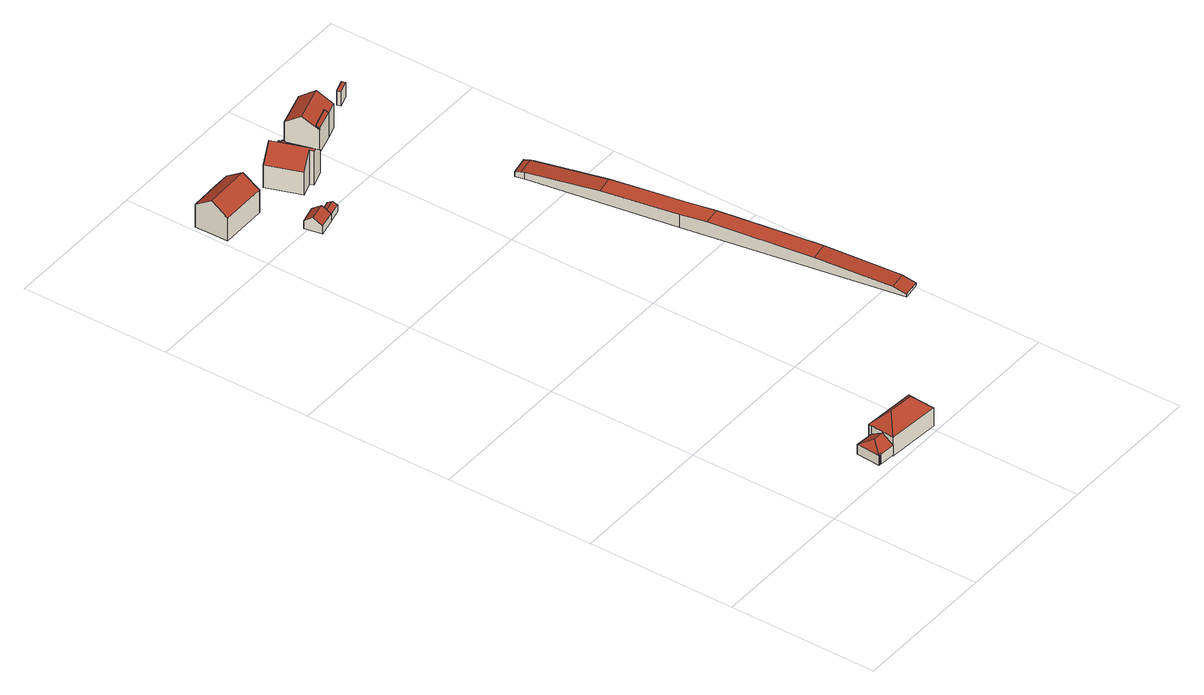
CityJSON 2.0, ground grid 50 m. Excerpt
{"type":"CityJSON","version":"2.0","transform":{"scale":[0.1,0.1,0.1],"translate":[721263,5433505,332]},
"CityObjects":{
"building1":{"type":"Building","attributes":{"Gemeindeschluessel":"09375199","HoeheDach":"340.940","HoeheGrund":"334.970","Methode":"2000","NiedrigsteTraufeDesGebaeudes":"338.519","Geometrietyp2DReferenz":"3000","measuredHeight":5.97,"function":"31001_2000","roofType":"3200"},"geometry":[{"type":"Solid","lod":"2","boundaries":[[[[0,1,2,3]],[[4,5,1,0]],[[6,7,2,1,5,8,9,10]],[[11,12,10,13,14]],[[9,13,10]],[[15,6,10,12]],[[11,14,16,17]],[[4,0,3,18,15,12,11,17]],[[3,2,7,18]],[[18,7,6,15]],[[9,8,16,14,13]],[[4,17,16,8,5]]]],"semantics":{"surfaces":[{"type":"WallSurface","Flaeche":"0.735","Z_MAX":"3.671","Z_MAX_ASL":"338.641","Z_MIN":"0.000","Z_MIN_ASL":"334.970"},{"type":"WallSurface","Flaeche":"18.797","Z_MAX":"3.551","Z_MAX_ASL":"338.521","Z_MIN":"0.000","Z_MIN_ASL":"334.970"},{"type":"RoofSurface","Dachneigung":"59.030","Dachorientierung":"184.111","Flaeche":"23.025","Z_MAX":"5.970","Z_MAX_ASL":"340.940","Z_MIN":"3.549","Z_MIN_ASL":"338.519"},{"type":"WallSurface","Flaeche":"28.697","Z_MAX":"3.575","Z_MAX_ASL":"338.545","Z_MIN":"0.000","Z_MIN_ASL":"334.970"},{"type":"RoofSurface","Dachneigung":"49.696","Dachorientierung":"274.779","Flaeche":"14.883","Z_MAX":"5.970","Z_MAX_ASL":"340.940","Z_MIN":"3.563","Z_MIN_ASL":"338.533"},{"type":"WallSurface","Flaeche":"1.006","Z_MAX":"3.575","Z_MAX_ASL":"338.545","Z_MIN":"0.000","Z_MIN_ASL":"334.970"},{"type":"WallSurface","Flaeche":"22.443","Z_MAX":"3.550","Z_MAX_ASL":"338.520","Z_MIN":"0.000","Z_MIN_ASL":"334.970"},{"type":"GroundSurface","Flaeche":"50.945","Z_MAX":"0.000","Z_MAX_ASL":"334.970","Z_MIN":"0.000","Z_MIN_ASL":"334.970"},{"type":"WallSurface","Flaeche":"2.856","Z_MAX":"3.678","Z_MAX_ASL":"338.648","Z_MIN":"0.000","Z_MIN_ASL":"334.970"},{"type":"WallSurface","Flaeche":"0.661","Z_MAX":"3.678","Z_MAX_ASL":"338.648","Z_MIN":"0.000","Z_MIN_ASL":"334.970"},{"type":"RoofSurface","Dachneigung":"59.047","Dachorientierung":"4.183","Flaeche":"23.146","Z_MAX":"5.970","Z_MAX_ASL":"340.940","Z_MIN":"3.550","Z_MIN_ASL":"338.520"},{"type":"WallSurface","Flaeche":"38.405","Z_MAX":"5.970","Z_MAX_ASL":"340.940","Z_MIN":"0.000","Z_MIN_ASL":"334.970"}],"values":[[0,1,2,3,4,5,6,7,8,9,10,11]]}}]},
"building2":{"type":"Building","attributes":{"Gemeindeschluessel":"09375199","HoeheDach":"346.030","HoeheGrund":"334.640","Methode":"2000","NiedrigsteTraufeDesGebaeudes":"341.268","Geometrietyp2DReferenz":"3000","measuredHeight":11.39,"function":"31001_1000","roofType":"3200"},"address":[{"Country":"Germany","Locality":"Sinzing","ThoroughfareName":"Mariaort 1"}],"geometry":[{"type":"Solid","lod":"2","boundaries":[[[[19,20,21,22]],[[21,20,23,24]],[[21,24,25,22]],[[26,27,23,19]],[[28,26,19,22]],[[29,24,23,27]],[[19,23,20]],[[26,28,30,29,27]],[[28,22,25,30]],[[30,25,24,29]]]],"semantics":{"surfaces":[{"type":"RoofSurface","Dachneigung":"44.613","Dachorientierung":"184.619","Flaeche":"87.799","Z_MAX":"11.390","Z_MAX_ASL":"346.030","Z_MIN":"6.671","Z_MIN_ASL":"341.311"},{"type":"RoofSurface","Dachneigung":"44.656","Dachorientierung":"4.645","Flaeche":"87.766","Z_MAX":"11.390","Z_MAX_ASL":"346.030","Z_MIN":"6.628","Z_MIN_ASL":"341.268"},{"type":"RoofSurface","Dachneigung":"44.607","Dachorientierung":"273.869","Flaeche":"30.763","Z_MAX":"11.390","Z_MAX_ASL":"346.030","Z_MIN":"6.631","Z_MIN_ASL":"341.271"},{"type":"WallSurface","Flaeche":"62.409","Z_MAX":"6.671","Z_MAX_ASL":"341.311","Z_MIN":"0.000","Z_MIN_ASL":"334.640"},{"type":"WallSurface","Flaeche":"119.672","Z_MAX":"6.671","Z_MAX_ASL":"341.311","Z_MIN":"0.000","Z_MIN_ASL":"334.640"},{"type":"WallSurface","Flaeche":"119.140","Z_MAX":"6.722","Z_MAX_ASL":"341.362","Z_MIN":"0.000","Z_MIN_ASL":"334.640"},{"type":"RoofSurface","Dachneigung":"44.608","Dachorientierung":"93.879","Flaeche":"30.866","Z_MAX":"11.390","Z_MAX_ASL":"346.030","Z_MIN":"6.671","Z_MIN_ASL":"341.311"},{"type":"GroundSurface","Flaeche":"166.626","Z_MAX":"0.000","Z_MAX_ASL":"334.640","Z_MIN":"0.000","Z_MIN_ASL":"334.640"},{"type":"WallSurface","Flaeche":"53.862","Z_MAX":"6.721","Z_MAX_ASL":"341.361","Z_MIN":"0.000","Z_MIN_ASL":"334.640"},{"type":"WallSurface","Flaeche":"8.111","Z_MAX":"6.722","Z_MAX_ASL":"341.362","Z_MIN":"0.000","Z_MIN_ASL":"334.640"}],"values":[[0,1,2,3,4,5,6,7,8,9]]}}]},
"building3":{"type":"Building","attributes":{"Gemeindeschluessel":"09375181","HoeheDach":"345.411","HoeheGrund":"333.363","Methode":"2000","NiedrigsteTraufeDesGebaeudes":"341.629","Geometrietyp2DReferenz":"3000","measuredHeight":12.05,"function":"31001_1000","roofType":"3100","storeysAboveGround":2},"address":[{"Country":"Germany","Locality":"Pettendorf","ThoroughfareName":"Naabstraße 23"}],"geometry":[{"type":"Solid","lod":"2","boundaries":[[[[31,32,33,34,35,36]],[[37,38,35,34]],[[39,40,41,42,43,44]],[[40,39,44,37,34,33,32]],[[42,36,35,38,43]],[[41,31,36,42]],[[44,43,38,37]],[[32,31,41,40]]]],"semantics":{"surfaces":[{"type":"WallSurface","Flaeche":"115.957","Z_MAX":"12.048","Z_MAX_ASL":"345.411","Z_MIN":"0.000","Z_MIN_ASL":"333.363"},{"type":"WallSurface","Flaeche":"46.332","Z_MAX":"8.272","Z_MAX_ASL":"341.635","Z_MIN":"0.000","Z_MIN_ASL":"333.363"},{"type":"WallSurface","Flaeche":"116.042","Z_MAX":"12.048","Z_MAX_ASL":"345.411","Z_MIN":"0.000","Z_MIN_ASL":"333.363"},{"type":"GroundSurface","Flaeche":"181.854","Z_MAX":"0.000","Z_MAX_ASL":"333.363","Z_MIN":"0.000","Z_MIN_ASL":"333.363"},{"type":"RoofSurface","Dachneigung":"56.490","Dachorientierung":"358.526","Flaeche":"109.007","Z_MAX":"12.048","Z_MAX_ASL":"345.411","Z_MIN":"8.266","Z_MIN_ASL":"341.629"},{"type":"RoofSurface","Dachneigung":"56.512","Dachorientierung":"178.525","Flaeche":"109.071","Z_MAX":"12.048","Z_MAX_ASL":"345.411","Z_MIN":"8.269","Z_MIN_ASL":"341.632"},{"type":"WallSurface","Flaeche":"85.353","Z_MAX":"8.270","Z_MAX_ASL":"341.633","Z_MIN":"0.000","Z_MIN_ASL":"333.363"},{"type":"WallSurface","Flaeche":"131.686","Z_MAX":"8.269","Z_MAX_ASL":"341.632","Z_MIN":"0.000","Z_MIN_ASL":"333.363"}],"values":[[0,1,2,3,4,5,6,7]]}}]},
"building4":{"type":"Building","attributes":{"Gemeindeschluessel":"09375181","HoeheDach":"338.382","HoeheGrund":"333.260","Methode":"1000","NiedrigsteTraufeDesGebaeudes":"336.193","Geometrietyp2DReferenz":"3000","measuredHeight":5.12,"function":"31001_2000","roofType":"3100"},"geometry":[{"type":"Solid","lod":"2","boundaries":[[[[45,46,47,48]],[[49,45,48,50,51]],[[52,46,45,49]],[[48,47,53,50]],[[54,52,49,51]],[[54,53,47,46,52]],[[51,50,53,54]]]],"semantics":{"surfaces":[{"type":"RoofSurface","Dachneigung":"53.879","Dachorientierung":"167.347","Flaeche":"22.241","Z_MAX":"5.122","Z_MAX_ASL":"338.382","Z_MIN":"2.933","Z_MIN_ASL":"336.193"},{"type":"WallSurface","Flaeche":"24.163","Z_MAX":"5.122","Z_MAX_ASL":"338.382","Z_MIN":"0.000","Z_MIN_ASL":"333.260"},{"type":"WallSurface","Flaeche":"17.567","Z_MAX":"2.933","Z_MAX_ASL":"336.193","Z_MIN":"0.000","Z_MIN_ASL":"333.260"},{"type":"RoofSurface","Dachneigung":"53.881","Dachorientierung":"347.348","Flaeche":"22.244","Z_MAX":"5.122","Z_MAX_ASL":"338.382","Z_MIN":"2.933","Z_MIN_ASL":"336.193"},{"type":"GroundSurface","Flaeche":"35.936","Z_MAX":"0.000","Z_MAX_ASL":"333.260","Z_MIN":"0.000","Z_MIN_ASL":"333.260"},{"type":"WallSurface","Flaeche":"24.162","Z_MAX":"5.122","Z_MAX_ASL":"338.382","Z_MIN":"0.000","Z_MIN_ASL":"333.260"},{"type":"WallSurface","Flaeche":"17.570","Z_MAX":"2.933","Z_MAX_ASL":"336.193","Z_MIN":"0.000","Z_MIN_ASL":"333.260"}],"values":[[0,1,2,3,4,5,6]]}}]},
"building5":{"type":"Building","attributes":{"Gemeindeschluessel":"09375181","HoeheDach":"337.360","HoeheGrund":"334.218","Methode":"9999","NiedrigsteTraufeDesGebaeudes":"337.360","Geometrietyp2DReferenz":"3000","measuredHeight":3.14,"function":"31001_2463","roofType":"9999","storeysAboveGround":1},"geometry":[{"type":"Solid","lod":"2","boundaries":[[[[55,56,57,58]],[[58,57,59,60]],[[58,60,61,55]],[[60,59,62,61]],[[56,62,59,57]],[[61,62,56,55]]]],"semantics":{"surfaces":[{"type":"WallSurface","Flaeche":"18.377","Z_MAX":"3.142","Z_MAX_ASL":"337.360","Z_MIN":"0.002","Z_MIN_ASL":"334.220"},{"type":"WallSurface","Flaeche":"12.566","Z_MAX":"3.142","Z_MAX_ASL":"337.360","Z_MIN":"0.002","Z_MIN_ASL":"334.220"},{"type":"GroundSurface","Flaeche":"23.410","Z_MAX":"0.002","Z_MAX_ASL":"334.220","Z_MIN":"0.002","Z_MIN_ASL":"334.220"},{"type":"WallSurface","Flaeche":"18.407","Z_MAX":"3.142","Z_MAX_ASL":"337.360","Z_MIN":"0.002","Z_MIN_ASL":"334.220"},{"type":"RoofSurface","Dachneigung":"90.000","Dachorientierung":"-1.000","Flaeche":"23.410","Z_MAX":"3.142","Z_MAX_ASL":"337.360","Z_MIN":"3.142","Z_MIN_ASL":"337.360"},{"type":"WallSurface","Flaeche":"12.533","Z_MAX":"3.142","Z_MAX_ASL":"337.360","Z_MIN":"0.002","Z_MIN_ASL":"334.220"}],"values":[[0,1,2,3,4,5]]}}]},
"building6":{"type":"Building","attributes":{"Gemeindeschluessel":"09375181","HoeheDach":"336.327","HoeheGrund":"333.070","Methode":"1000","NiedrigsteTraufeDesGebaeudes":"335.471","Geometrietyp2DReferenz":"3000","measuredHeight":3.26,"function":"31001_2000","roofType":"3100"},"geometry":[{"type":"Solid","lod":"2","boundaries":[[[[63,64,65,66]],[[64,67,68,65]],[[68,67,69,70]],[[65,68,70,71,66]],[[66,71,72,63]],[[63,72,69,67,64]],[[70,69,72,71]]]],"semantics":{"surfaces":[{"type":"GroundSurface","Flaeche":"13.965","Z_MAX":"0.000","Z_MAX_ASL":"333.070","Z_MIN":"0.000","Z_MIN_ASL":"333.070"},{"type":"WallSurface","Flaeche":"10.572","Z_MAX":"2.407","Z_MAX_ASL":"335.477","Z_MIN":"0.000","Z_MIN_ASL":"333.070"},{"type":"RoofSurface","Dachneigung":"61.873","Dachorientierung":"165.385","Flaeche":"7.917","Z_MAX":"3.257","Z_MAX_ASL":"336.327","Z_MIN":"2.407","Z_MIN_ASL":"335.477"},{"type":"WallSurface","Flaeche":"9.032","Z_MAX":"3.257","Z_MAX_ASL":"336.327","Z_MIN":"0.000","Z_MIN_ASL":"333.070"},{"type":"WallSurface","Flaeche":"10.556","Z_MAX":"2.411","Z_MAX_ASL":"335.481","Z_MIN":"0.000","Z_MIN_ASL":"333.070"},{"type":"WallSurface","Flaeche":"8.985","Z_MAX":"3.257","Z_MAX_ASL":"336.327","Z_MIN":"0.000","Z_MIN_ASL":"333.070"},{"type":"RoofSurface","Dachneigung":"61.860","Dachorientierung":"345.389","Flaeche":"7.919","Z_MAX":"3.257","Z_MAX_ASL":"336.327","Z_MIN":"2.401","Z_MIN_ASL":"335.471"}],"values":[[0,1,2,3,4,5,6]]}}]},
"building7":{"type":"Building","attributes":{"Gemeindeschluessel":"09375181","HoeheDach":"346.550","HoeheGrund":"333.694","Methode":"2000","NiedrigsteTraufeDesGebaeudes":"341.961","Geometrietyp2DReferenz":"3000","measuredHeight":12.86,"function":"31001_1000","roofType":"3100"},"address":[{"Country":"Germany","Locality":"Pettendorf","ThoroughfareName":"Naabstraße 21"}],"geometry":[{"type":"Solid","lod":"2","boundaries":[[[[73,74,75,76,77,78]],[[79,80,81,82]],[[83,84,85,86]],[[86,85,80,79]],[[80,85,84,73,78,81]],[[82,81,78,77,87]],[[87,77,76,88]],[[89,75,74,90]],[[88,76,75,89]],[[90,74,73,84,83]],[[82,87,88,89,90,83,86,79]]]],"semantics":{"surfaces":[{"type":"RoofSurface","Dachneigung":"50.822","Dachorientierung":"70.360","Flaeche":"100.015","Z_MAX":"12.856","Z_MAX_ASL":"346.550","Z_MIN":"8.272","Z_MIN_ASL":"341.966"},{"type":"WallSurface","Flaeche":"101.586","Z_MAX":"8.282","Z_MAX_ASL":"341.976","Z_MIN":"0.000","Z_MIN_ASL":"333.694"},{"type":"WallSurface","Flaeche":"19.031","Z_MAX":"12.461","Z_MAX_ASL":"346.155","Z_MIN":"0.000","Z_MIN_ASL":"333.694"},{"type":"WallSurface","Flaeche":"53.339","Z_MAX":"12.461","Z_MAX_ASL":"346.155","Z_MIN":"0.000","Z_MIN_ASL":"333.694"},{"type":"RoofSurface","Dachneigung":"50.823","Dachorientierung":"250.361","Flaeche":"89.982","Z_MAX":"12.856","Z_MAX_ASL":"346.550","Z_MIN":"8.267","Z_MIN_ASL":"341.961"},{"type":"WallSurface","Flaeche":"118.690","Z_MAX":"12.856","Z_MAX_ASL":"346.550","Z_MIN":"0.000","Z_MIN_ASL":"333.694"},{"type":"WallSurface","Flaeche":"38.351","Z_MAX":"8.277","Z_MAX_ASL":"341.971","Z_MIN":"0.000","Z_MIN_ASL":"333.694"},{"type":"WallSurface","Flaeche":"50.932","Z_MAX":"8.279","Z_MAX_ASL":"341.973","Z_MIN":"0.000","Z_MIN_ASL":"333.694"},{"type":"WallSurface","Flaeche":"24.868","Z_MAX":"8.279","Z_MAX_ASL":"341.973","Z_MIN":"0.000","Z_MIN_ASL":"333.694"},{"type":"WallSurface","Flaeche":"65.592","Z_MAX":"12.856","Z_MAX_ASL":"346.550","Z_MIN":"0.000","Z_MIN_ASL":"333.694"},{"type":"GroundSurface","Flaeche":"147.282","Z_MAX":"0.000","Z_MAX_ASL":"333.694","Z_MIN":"0.000","Z_MIN_ASL":"333.694"}],"values":[[0,1,2,3,4,5,6,7,8,9,10]]}}]},
"building8":{"type":"Building","attributes":{"Gemeindeschluessel":"09375181","HoeheDach":"340.227","HoeheGrund":"334.430","Methode":"1000","NiedrigsteTraufeDesGebaeudes":"337.664","Geometrietyp2DReferenz":"3000","measuredHeight":5.8,"function":"31001_2000","roofType":"3100"},"geometry":[{"type":"Solid","lod":"2","boundaries":[[[[91,92,93,94,95]],[[96,97,98,99]],[[99,98,100,101,102]],[[92,101,100,93]],[[99,102,91,95,96]],[[95,94,97,96]],[[94,93,100,98,97]],[[102,101,92,91]]]],"semantics":{"surfaces":[{"type":"WallSurface","Flaeche":"21.940","Z_MAX":"5.797","Z_MAX_ASL":"340.227","Z_MIN":"0.000","Z_MIN_ASL":"334.430"},{"type":"WallSurface","Flaeche":"11.526","Z_MAX":"3.239","Z_MAX_ASL":"337.669","Z_MIN":"0.000","Z_MIN_ASL":"334.430"},{"type":"WallSurface","Flaeche":"28.251","Z_MAX":"5.797","Z_MAX_ASL":"340.227","Z_MIN":"0.000","Z_MIN_ASL":"334.430"},{"type":"RoofSurface","Dachneigung":"50.693","Dachorientierung":"160.573","Flaeche":"14.252","Z_MAX":"5.797","Z_MAX_ASL":"340.227","Z_MIN":"3.234","Z_MIN_ASL":"337.664"},{"type":"GroundSurface","Flaeche":"22.118","Z_MAX":"0.000","Z_MAX_ASL":"334.430","Z_MIN":"0.000","Z_MIN_ASL":"334.430"},{"type":"WallSurface","Flaeche":"6.290","Z_MAX":"4.560","Z_MAX_ASL":"338.990","Z_MIN":"0.000","Z_MIN_ASL":"334.430"},{"type":"RoofSurface","Dachneigung":"50.691","Dachorientierung":"340.582","Flaeche":"14.333","Z_MAX":"5.797","Z_MAX_ASL":"340.227","Z_MIN":"3.239","Z_MIN_ASL":"337.669"},{"type":"WallSurface","Flaeche":"11.377","Z_MAX":"3.240","Z_MAX_ASL":"337.670","Z_MIN":"0.000","Z_MIN_ASL":"334.430"}],"values":[[0,1,2,3,4,5,6,7]]}}]},
"building9":{"type":"Building","attributes":{"Gemeindeschluessel":"09375181","HoeheDach":"337.120","HoeheGrund":"334.370","Methode":"2000","NiedrigsteTraufeDesGebaeudes":"336.333","Geometrietyp2DReferenz":"3000","measuredHeight":2.75,"function":"31001_2000","roofType":"2100"},"geometry":[{"type":"Solid","lod":"2","boundaries":[[[[91,103,104,102]],[[105,106,103,91]],[[91,102,107,105]],[[102,104,108,107]],[[106,108,104,103]],[[107,108,106,105]]]],"semantics":{"surfaces":[{"type":"WallSurface","Flaeche":"9.656","Z_MAX":"2.750","Z_MAX_ASL":"337.120","Z_MIN":"0.000","Z_MIN_ASL":"334.370"},{"type":"WallSurface","Flaeche":"7.081","Z_MAX":"2.750","Z_MAX_ASL":"337.120","Z_MIN":"0.000","Z_MIN_ASL":"334.370"},{"type":"GroundSurface","Flaeche":"10.536","Z_MAX":"0.000","Z_MAX_ASL":"334.370","Z_MIN":"0.000","Z_MIN_ASL":"334.370"},{"type":"WallSurface","Flaeche":"7.029","Z_MAX":"2.745","Z_MAX_ASL":"337.115","Z_MIN":"0.000","Z_MIN_ASL":"334.370"},{"type":"RoofSurface","Dachneigung":"75.324","Dachorientierung":"160.382","Flaeche":"10.892","Z_MAX":"2.750","Z_MAX_ASL":"337.120","Z_MIN":"1.963","Z_MIN_ASL":"336.333"},{"type":"WallSurface","Flaeche":"6.910","Z_MAX":"1.963","Z_MAX_ASL":"336.333","Z_MIN":"0.000","Z_MIN_ASL":"334.370"}],"values":[[0,1,2,3,4,5]]}}]},
"building10":{"type":"Building","attributes":{"Gemeindeschluessel":"09375181","HoeheDach":"336.970","HoeheGrund":"334.268","Methode":"2000","NiedrigsteTraufeDesGebaeudes":"336.970","Geometrietyp2DReferenz":"3000","measuredHeight":2.7,"function":"31001_2000","roofType":"9999","storeysAboveGround":1},"geometry":[{"type":"Solid","lod":"2","boundaries":[[[[109,110,111,112,113,114]],[[114,115,116,109]],[[110,117,118,111]],[[113,119,115,114]],[[109,116,117,110]],[[112,120,119,113]],[[115,119,120,118,117,116]],[[111,118,120,112]]]],"semantics":{"surfaces":[{"type":"GroundSurface","Flaeche":"29.357","Z_MAX":"0.002","Z_MAX_ASL":"334.270","Z_MIN":"0.002","Z_MIN_ASL":"334.270"},{"type":"WallSurface","Flaeche":"14.534","Z_MAX":"2.702","Z_MAX_ASL":"336.970","Z_MIN":"0.002","Z_MIN_ASL":"334.270"},{"type":"WallSurface","Flaeche":"27.216","Z_MAX":"2.702","Z_MAX_ASL":"336.970","Z_MIN":"0.002","Z_MIN_ASL":"334.270"},{"type":"WallSurface","Flaeche":"8.053","Z_MAX":"2.702","Z_MAX_ASL":"336.970","Z_MIN":"0.002","Z_MIN_ASL":"334.270"},{"type":"WallSurface","Flaeche":"8.531","Z_MAX":"2.702","Z_MAX_ASL":"336.970","Z_MIN":"0.002","Z_MIN_ASL":"334.270"},{"type":"WallSurface","Flaeche":"4.577","Z_MAX":"2.702","Z_MAX_ASL":"336.970","Z_MIN":"0.002","Z_MIN_ASL":"334.270"},{"type":"RoofSurface","Dachneigung":"90.000","Dachorientierung":"-1.000","Flaeche":"29.357","Z_MAX":"2.702","Z_MAX_ASL":"336.970","Z_MIN":"2.702","Z_MIN_ASL":"336.970"},{"type":"WallSurface","Flaeche":"7.207","Z_MAX":"2.702","Z_MAX_ASL":"336.970","Z_MIN":"0.002","Z_MIN_ASL":"334.270"}],"values":[[0,1,2,3,4,5,6,7]]}}]},
"building11":{"type":"Building","attributes":{"Gemeindeschluessel":"09375181","HoeheDach":"344.247","HoeheGrund":"334.430","Methode":"2000","NiedrigsteTraufeDesGebaeudes":"343.413","Geometrietyp2DReferenz":"3000","measuredHeight":9.82,"function":"51009_1610","roofType":"2100"},"geometry":[{"type":"Solid","lod":"2","boundaries":[[[[121,122,123,124]],[[124,123,125,126]],[[126,127,121,124]],[[123,122,128,125]],[[127,128,122,121]],[[126,125,128,127]]]],"semantics":{"surfaces":[{"type":"WallSurface","Flaeche":"69.565","Z_MAX":"8.983","Z_MAX_ASL":"343.413","Z_MIN":"0.000","Z_MIN_ASL":"334.430"},{"type":"WallSurface","Flaeche":"12.011","Z_MAX":"9.817","Z_MAX_ASL":"344.247","Z_MIN":"0.000","Z_MIN_ASL":"334.430"},{"type":"GroundSurface","Flaeche":"9.895","Z_MAX":"0.000","Z_MAX_ASL":"334.430","Z_MIN":"0.000","Z_MIN_ASL":"334.430"},{"type":"RoofSurface","Dachneigung":"56.868","Dachorientierung":"163.109","Flaeche":"11.816","Z_MAX":"9.817","Z_MAX_ASL":"344.247","Z_MIN":"8.983","Z_MIN_ASL":"343.413"},{"type":"WallSurface","Flaeche":"76.024","Z_MAX":"9.817","Z_MAX_ASL":"344.247","Z_MIN":"0.000","Z_MIN_ASL":"334.430"}],"values":[[0,1,2,3,1,4]]}}]},
"building12":{"type":"Building","attributes":{"Gemeindeschluessel":"09375181","HoeheDach":"338.080","HoeheGrund":"332.490","Methode":"2000","NiedrigsteTraufeDesGebaeudes":"334.219","Geometrietyp2DReferenz":"3000","measuredHeight":5.59,"function":"53001_1800","roofType":"3900"},"geometry":[{"type":"Solid","lod":"2","boundaries":[[[[129,130,131,132]],[[133,134,132,131,135,136]],[[137,138,130,129]],[[139,140,137,129,132,134,141]],[[142,143,144,145,146]],[[147,135,131,130,138,148,149]],[[140,148,138,137]],[[144,143,150,151]],[[135,147,152,153,136]],[[142,146,153,152]],[[154,141,134,133,155]],[[156,155,133,136,153,146,145]],[[150,154,155,156,151]],[[149,148,140,139]],[[154,150,143,142,152,147,149,139,141]],[[156,145,144,151]]]],"semantics":{"surfaces":[{"type":"RoofSurface","Dachneigung":"88.836","Dachorientierung":"170.155","Flaeche":"205.704","Z_MAX":"5.590","Z_MAX_ASL":"338.080","Z_MIN":"4.893","Z_MIN_ASL":"337.383"},{"type":"RoofSurface","Dachneigung":"88.836","Dachorientierung":"350.155","Flaeche":"205.697","Z_MAX":"5.590","Z_MAX_ASL":"338.080","Z_MIN":"4.893","Z_MIN_ASL":"337.383"},{"type":"RoofSurface","Dachneigung":"85.662","Dachorientierung":"170.155","Flaeche":"150.994","Z_MAX":"4.893","Z_MAX_ASL":"337.383","Z_MIN":"2.990","Z_MIN_ASL":"335.480"},{"type":"WallSurface","Flaeche":"336.680","Z_MAX":"5.590","Z_MAX_ASL":"338.080","Z_MIN":"0.729","Z_MIN_ASL":"333.219"},{"type":"WallSurface","Flaeche":"8.472","Z_MAX":"3.056","Z_MAX_ASL":"335.546","Z_MIN":"0.729","Z_MIN_ASL":"333.219"},{"type":"WallSurface","Flaeche":"336.532","Z_MAX":"5.590","Z_MAX_ASL":"338.080","Z_MIN":"0.729","Z_MIN_ASL":"333.219"},{"type":"RoofSurface","Dachneigung":"74.193","Dachorientierung":"170.155","Flaeche":"27.681","Z_MAX":"2.990","Z_MAX_ASL":"335.480","Z_MIN":"1.729","Z_MIN_ASL":"334.219"},{"type":"WallSurface","Flaeche":"14.367","Z_MAX":"2.417","Z_MAX_ASL":"334.907","Z_MIN":"0.729","Z_MIN_ASL":"333.219"},{"type":"WallSurface","Flaeche":"228.183","Z_MAX":"5.415","Z_MAX_ASL":"337.905","Z_MIN":"0.729","Z_MIN_ASL":"333.219"},{"type":"WallSurface","Flaeche":"0.326","Z_MAX":"3.064","Z_MAX_ASL":"335.554","Z_MIN":"0.729","Z_MIN_ASL":"333.219"},{"type":"WallSurface","Flaeche":"227.965","Z_MAX":"5.414","Z_MAX_ASL":"337.904","Z_MIN":"0.729","Z_MIN_ASL":"333.219"},{"type":"RoofSurface","Dachneigung":"85.662","Dachorientierung":"350.155","Flaeche":"150.981","Z_MAX":"4.893","Z_MAX_ASL":"337.383","Z_MIN":"2.990","Z_MIN_ASL":"335.480"},{"type":"WallSurface","Flaeche":"8.418","Z_MAX":"3.064","Z_MAX_ASL":"335.554","Z_MIN":"0.729","Z_MIN_ASL":"333.219"},{"type":"WallSurface","Flaeche":"10.402","Z_MAX":"1.738","Z_MAX_ASL":"334.228","Z_MIN":"0.729","Z_MIN_ASL":"333.219"},{"type":"GroundSurface","Flaeche":"751.690","Z_MAX":"0.729","Z_MAX_ASL":"333.219","Z_MIN":"0.729","Z_MIN_ASL":"333.219"},{"type":"RoofSurface","Dachneigung":"74.193","Dachorientierung":"350.155","Flaeche":"13.126","Z_MAX":"2.990","Z_MAX_ASL":"335.480","Z_MIN":"2.371","Z_MIN_ASL":"334.861"}],"values":[[0,1,2,3,4,5,6,7,8,9,10,11,12,13,14,15]]}}]},
"building13":{"type":"Building","attributes":{"Gemeindeschluessel":"09375181","HoeheDach":"346.750","HoeheGrund":"334.440","Methode":"2000","NiedrigsteTraufeDesGebaeudes":"343.171","Geometrietyp2DReferenz":"3000","measuredHeight":12.31,"function":"31001_1000","roofType":"3100","storeysAboveGround":3},"address":[{"Country":"Germany","Locality":"Pettendorf","ThoroughfareName":"Naabstraße 19"}],"geometry":[{"type":"Solid","lod":"2","boundaries":[[[[157,158,159,160,161,162,163,164]],[[165,166,167,168]],[[168,169,121,127,126,124,170,165]],[[126,159,158,124]],[[169,162,161,121]],[[168,167,163,162,169]],[[170,157,164,166,165]],[[124,158,157,170]],[[127,160,159,126]],[[121,161,160,127]],[[164,163,167,166]]]],"semantics":{"surfaces":[{"type":"RoofSurface","Dachneigung":"56.341","Dachorientierung":"163.269","Flaeche":"69.373","Z_MAX":"12.310","Z_MAX_ASL":"346.750","Z_MIN":"8.731","Z_MIN_ASL":"343.171"},{"type":"WallSurface","Flaeche":"110.427","Z_MAX":"8.743","Z_MAX_ASL":"343.183","Z_MIN":"0.000","Z_MIN_ASL":"334.440"},{"type":"GroundSurface","Flaeche":"125.406","Z_MAX":"0.000","Z_MAX_ASL":"334.440","Z_MIN":"0.000","Z_MIN_ASL":"334.440"},{"type":"WallSurface","Flaeche":"11.664","Z_MAX":"9.582","Z_MAX_ASL":"344.022","Z_MIN":"0.000","Z_MIN_ASL":"334.440"},{"type":"WallSurface","Flaeche":"39.810","Z_MAX":"8.759","Z_MAX_ASL":"343.199","Z_MIN":"0.000","Z_MIN_ASL":"334.440"},{"type":"WallSurface","Flaeche":"112.562","Z_MAX":"12.310","Z_MAX_ASL":"346.750","Z_MIN":"0.000","Z_MIN_ASL":"334.440"},{"type":"WallSurface","Flaeche":"112.944","Z_MAX":"12.310","Z_MAX_ASL":"346.750","Z_MIN":"0.000","Z_MIN_ASL":"334.440"},{"type":"WallSurface","Flaeche":"2.994","Z_MAX":"8.734","Z_MAX_ASL":"343.174","Z_MIN":"0.000","Z_MIN_ASL":"334.440"},{"type":"WallSurface","Flaeche":"74.244","Z_MAX":"9.598","Z_MAX_ASL":"344.038","Z_MIN":"0.000","Z_MIN_ASL":"334.440"},{"type":"WallSurface","Flaeche":"11.685","Z_MAX":"9.598","Z_MAX_ASL":"344.038","Z_MIN":"0.000","Z_MIN_ASL":"334.440"},{"type":"RoofSurface","Dachneigung":"56.342","Dachorientierung":"343.272","Flaeche":"81.288","Z_MAX":"12.310","Z_MAX_ASL":"346.750","Z_MIN":"8.743","Z_MIN_ASL":"343.183"}],"values":[[0,1,2,3,4,5,6,7,8,9,10]]}}]},
"building14":{"type":"Building","attributes":{"Gemeindeschluessel":"09375181","HoeheDach":"337.630","HoeheGrund":"332.430","Methode":"2000","NiedrigsteTraufeDesGebaeudes":"337.630","Geometrietyp2DReferenz":"3000","measuredHeight":5.2,"function":"51009_1610","roofType":"1000"},"geometry":[{"type":"Solid","lod":"2","boundaries":[[[[171,172,173,174]],[[174,173,175,176]],[[173,172,177,175]],[[178,177,172,171]],[[176,178,171,174]],[[176,175,177,178]]]],"semantics":{"surfaces":[{"type":"WallSurface","Flaeche":"23.353","Z_MAX":"5.200","Z_MAX_ASL":"337.630","Z_MIN":"0.000","Z_MIN_ASL":"332.430"},{"type":"WallSurface","Flaeche":"7.071","Z_MAX":"5.200","Z_MAX_ASL":"337.630","Z_MIN":"0.000","Z_MIN_ASL":"332.430"},{"type":"RoofSurface","Dachneigung":"90.000","Dachorientierung":"-1.000","Flaeche":"6.106","Z_MAX":"5.200","Z_MAX_ASL":"337.630","Z_MIN":"5.200","Z_MIN_ASL":"337.630"},{"type":"WallSurface","Flaeche":"7.055","Z_MAX":"5.200","Z_MAX_ASL":"337.630","Z_MIN":"0.000","Z_MIN_ASL":"332.430"},{"type":"GroundSurface","Flaeche":"6.106","Z_MAX":"0.000","Z_MAX_ASL":"332.430","Z_MIN":"0.000","Z_MIN_ASL":"332.430"},{"type":"WallSurface","Flaeche":"23.402","Z_MAX":"5.200","Z_MAX_ASL":"337.630","Z_MIN":"0.000","Z_MIN_ASL":"332.430"}],"values":[[0,1,2,3,4,5]]}}]}
},
"vertices":[
[260,20,30],[260,20,65],[260,22,66],[260,22,30],[313,17,30],[313,17,65],[252,21,65],[253,23,66],[316,57,89],[281,59,89],[250,21,65],[256,102,30],[250,21,30],[256,101,65],[256,102,65],[252,21,30],[319,97,65],[319,97,30],[253,23,30],
[492,2,93],[448,52,140],[363,59,140],[313,17,93],[498,95,93],[320,109,94],[319,97,94],[492,2,26],[498,95,26],[313,17,26],[320,109,26],[319,97,26],
[170,2152,96],[170,2152,14],[168,2209,14],[167,2266,14],[167,2266,96],[168,2209,134],[111,2265,14],[111,2265,96],[9,2205,14],[10,2148,14],[10,2148,96],[9,2205,134],[7,2262,96],[7,2262,14],
[197,1948,42],[256,1961,42],[249,1990,64],[191,1977,64],[197,1948,13],[184,2006,42],[184,2006,13],[256,1961,13],[243,2020,42],[243,2020,13],
[178,2202,22],[178,2202,54],[176,2260,54],[176,2260,22],[216,2262,54],[216,2262,22],[218,2203,22],[218,2203,54],
[299,2006,11],[307,1975,11],[264,1964,11],[256,1995,11],[307,1975,35],[264,1964,35],[303,1991,43],[260,1980,43],[256,1995,35],[299,2006,35],
[365,2096,146],[417,2115,100],[397,2173,100],[387,2202,100],[371,2245,100],[318,2226,146],[306,2092,17],[306,2092,100],[265,2207,100],[265,2207,17],[360,2095,17],[360,2095,141],[355,2109,142],[355,2109,17],[371,2245,17],[387,2202,17],[397,2173,17],[417,2115,17],
[387,2202,24],[387,2202,57],[376,2231,82],[371,2245,70],[371,2245,24],[366,2260,24],[366,2260,57],[399,2272,57],[399,2272,24],[410,2243,82],[420,2213,57],[420,2213,24],
[387,2202,51],[420,2213,51],[397,2173,24],[397,2173,43],[430,2185,24],[430,2185,43],
[402,2264,23],[432,2274,23],[461,2178,23],[436,2169,23],[430,2185,23],[420,2213,23],[420,2213,50],[402,2264,50],[432,2274,50],[461,2178,50],[430,2185,50],[436,2169,50],
[555,2185,24],[555,2185,114],[481,2163,114],[481,2163,24],[477,2175,122],[477,2175,24],[551,2198,24],[551,2198,122],
[892,713,54],[951,723,54],[895,1061,61],[836,1051,61],[780,1389,54],[821,1137,59],[880,1146,59],[839,1400,54],[934,466,35],[993,476,35],[941,422,12],[941,422,22],[821,1137,12],[799,1639,12],[793,1669,12],[793,1669,29],[798,1647,35],[799,1639,35],[880,1146,12],[1000,432,22],[1000,432,12],[734,1657,12],[734,1657,29],[799,1638,12],[799,1638,36],[740,1627,12],[740,1627,36],[738,1637,35],
[478,2162,112],[481,2163,112],[477,2175,120],[551,2198,120],[555,2185,112],[599,2199,112],[583,2250,148],[462,2213,148],[447,2265,24],[447,2265,112],[568,2301,112],[568,2301,24],[599,2199,24],[478,2162,24],
[755,2269,4],[755,2269,56],[712,2255,56],[712,2255,4],[708,2268,56],[708,2268,4],[751,2282,56],[751,2282,4]
]}
